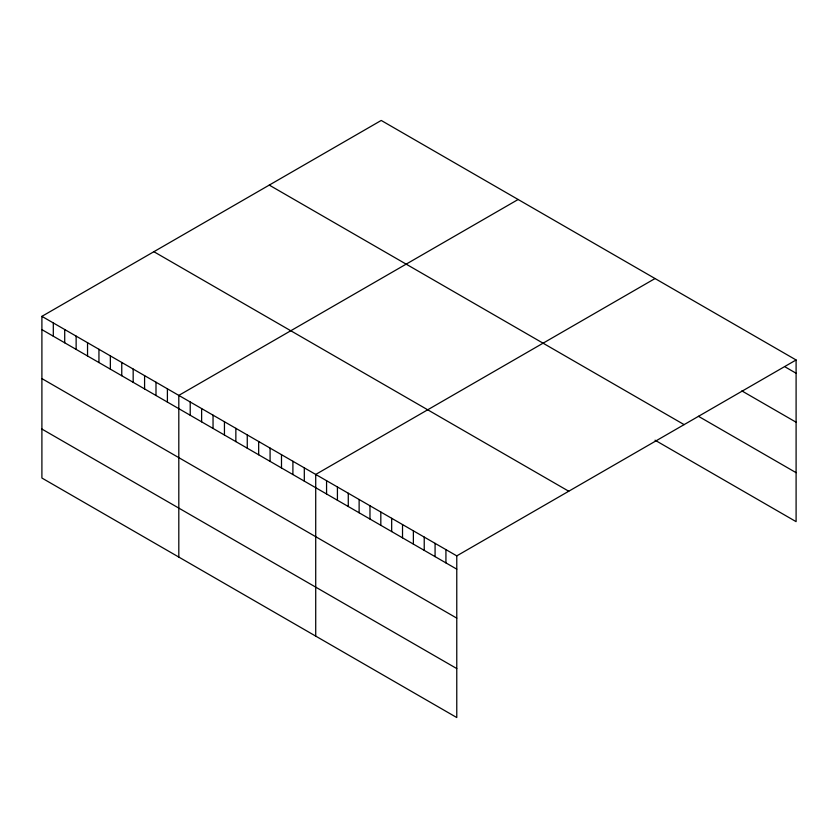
<?xml version="1.0" encoding="UTF-8"?>
<svg xmlns="http://www.w3.org/2000/svg" width="838" height="838" viewBox="0 0 838 838"><rect width="100%" height="100%" fill="white"/><g stroke="black" fill="none" stroke-linecap="round" stroke-linejoin="round"><path stroke-width="1.26" d="M41.9 316.355L456.773 555.877L456.773 717.548L41.9 478.027L41.9 316.355L381.227 120.452L796.1 359.973L796.1 521.645L655.044 440.201M518.135 199.496L178.808 395.4L178.808 557.071M655.044 278.541L315.716 474.444L315.716 636.115M456.773 555.877L796.1 359.973M785.248 366.981L796.1 373.245M741.85 390.896L796.1 422.216M698.442 416.297L796.1 472.674M269.249 185.093L684.122 424.625M153.878 251.704L568.751 491.236M41.9 329.627L456.773 569.159M41.9 378.598L456.773 618.13M41.9 429.056L456.773 668.577M445.931 549.613L445.931 562.895M435.079 543.349L435.079 556.631M424.227 537.085L424.227 550.367M413.375 530.821L413.375 544.092M402.523 524.557L402.523 537.828M391.671 518.293L391.671 531.564M380.819 512.028L380.819 525.3M369.977 505.764L369.977 519.036M359.125 499.5L359.125 512.772M348.273 493.236L348.273 506.508M337.421 486.972L337.421 500.244M326.569 480.708L326.569 493.98M304.309 467.855L304.309 481.127M292.902 461.267L292.902 474.538M281.495 454.678L281.495 467.96M270.087 448.1L270.087 461.371M258.67 441.511L258.67 454.783M247.262 434.922L247.262 448.194M235.855 428.333L235.855 441.605M224.448 421.744L224.448 435.016M213.041 415.156L213.041 428.438M201.623 408.577L201.623 421.849M190.216 401.989L190.216 415.26M167.401 388.811L167.401 402.083M155.994 382.222L155.994 395.494M144.586 375.634L144.586 388.916M133.169 369.055L133.169 382.327M121.761 362.466L121.761 375.738M110.354 355.878L110.354 369.149M98.947 349.289L98.947 362.561M87.54 342.7L87.54 355.972M76.132 336.111L76.132 349.394M64.715 329.533L64.715 342.805M53.307 322.944L53.307 336.216"/></g></svg>
